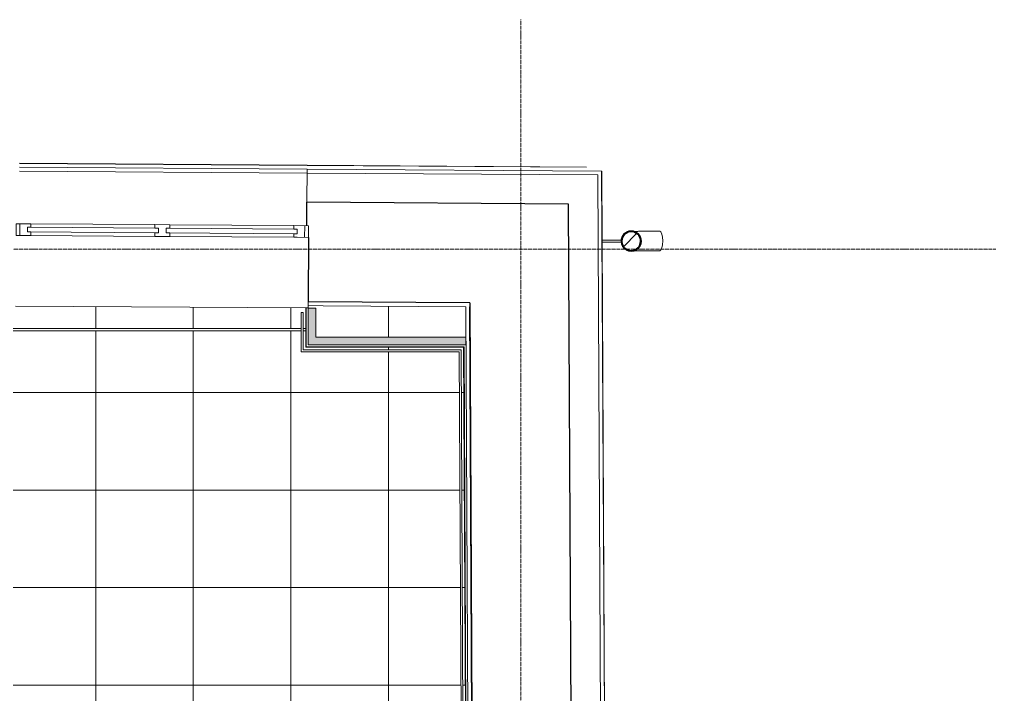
# Model space of a CAD drawing. Header units: millimetres. Extents: x -12447 to 83753, y -46415 to 46712.
# Drawn here: x 428 to 5403, y 40761 to 44223 of the extents above; entities that cross this region are included whole.
import ezdxf

# ---------------------------------------------------------------- set-up
doc = ezdxf.new("R2010")
doc.units = ezdxf.units.MM
doc.linetypes.add('ADSK_Линия сетки', pattern=[25, 20, -2.5, 0, -2.5])
for name, color, linetype, lineweight in [('_ Окна', 7, 'Continuous', 9), ('Обобщенные модели', 7, 'Continuous', 18), ('Окна', 7, 'Continuous', 9), ('Оси', 7, 'Continuous', 9), ('Перекрытие штриховка', 7, 'Continuous', 18), ('Стены внутренние', 7, 'Continuous', 18), ('Стены наружные', 7, 'Continuous', 18), ('Стены несущие', 7, 'Continuous', 30), ('Стены отделка', 7, 'Continuous', 30), ('Стены штриховка', 7, 'Continuous', 9)]:
    doc.layers.add(name, color=color, linetype=linetype, lineweight=lineweight)

# ---------------------------------------------------------------- blocks, each defined once
blk = doc.blocks.new('Водосток - Тип 1 _карниз больше 490мм_-5145492-План полов 1-го этажа')
at = {"layer": 'Обобщенные модели', "lineweight": 9}
h = blk.add_hatch(dxfattribs=at)
h.set_pattern_fill('FP_15', color=256, style=0, pattern_type=2)
h.set_pattern_definition([(134.709, (43192.47, -3623.99), (-106.60335, -105.52595), [])])
h.paths.add_polyline_path([(175, 160), (173.3, 172.9), (168.3, 185), (160.4, 195.4), (146.5, 204.7), (137.9, 208.3), (125, 210), (112.1, 208.3), (100, 203.3), (89.6, 195.4), (81.7, 185), (76.7, 172.9), (75.5, 156.2), (76.7, 147.1), (81.7, 135), (89.6, 124.6), (103.5, 115.3), (112.1, 111.7), (125.7, 110.1), (141.5, 113.2), (150, 116.7), (160.4, 124.6), (168.3, 135), (173.3, 147.1)])
at = {"layer": 'Обобщенные модели'}
for p, q in [((75, 306.2), (75, 263.6)), ((175, 263.6), (175, 306.2)), ((120, 109.1), (120, 10.9)), ((130, 10.9), (130, 109.1))]:
    blk.add_line(p, q, dxfattribs=at)
at = {"layer": 'Обобщенные модели', "flags": 128}
for points in [[(75, 173), (75, 174.3), (75, 177), (75, 179.8), (75, 182.9), (75, 186.2), (75, 189.7), (75, 193.4), (75, 197.2), (75, 201.3), (75, 205.5), (75, 209.9), (75, 214.4), (75, 219.1), (75, 224), (75, 229), (75, 234.1), (75, 239.3), (75, 244.6), (75, 250.1), (75, 255.6), (75, 261.3), (75, 263.6)], [(175, 263.6), (175, 258), (175, 252.4), (175, 246.9), (175, 241.5), (175, 236.2), (175, 231.1), (175, 226), (175, 221.1), (175, 216.4), (175, 211.8), (175, 207.3), (175, 203), (175, 198.9), (175, 194.9), (175, 191.2), (175, 187.6), (175, 184.3), (175, 181.1), (175, 178.1), (175, 175.4), (175, 173)]]:
    blk.add_lwpolyline(points, dxfattribs=at)
at = {"layer": 'Обобщенные модели'}
for radius, start, end in [(52, 90, 270), (50, 113.3059, 115.7143), (52, 270, 90), (50, 64.2857, 66.6941), (50, 167.1429, 168.9964), (50, 191.0036, 192.8571), (50, 139.417, 143.7992), (50, 36.2008, 40.583), (50, 11.0036, 12.8571), (50, 347.1429, 348.9964), (50, 216.2008, 220.583), (50, 244.2857, 246.6941), (50, 293.3059, 295.7143), (50, 319.417, 323.7867)]:
    blk.add_arc((125, 160), radius, start, end, dxfattribs=at)
at = {"layer": 'Обобщенные модели', "lineweight": 40}
for start, end in [(90, 270), (270, 90)]:
    blk.add_arc((125, 160), 50, start, end, dxfattribs=at)
at = {"layer": 'Обобщенные модели'}
for start_param, end_param in [(4.712389, 6.283185), (3.141593, 4.712389)]:
    blk.add_ellipse((125, 306.2), major_axis=(-50, 0), ratio=0.309017, start_param=start_param, end_param=end_param, dxfattribs=at)
blk = doc.blocks.new('окна_rehau_двупольное_2_фрамуги - 1460х2440 _нов_-2129136-План полов 1-го этажа')
at = {"layer": '_ Окна', "lineweight": 18}
for p, q in [((-674, 135), (-750, 135)), ((-750, 135), (-750, 75)), ((-692, 93), (-692, 117)), ((-692, 117), (-674, 117)), ((-674, 117), (-674, 135)), ((38, 135), (-38, 135)), ((-38, 135), (-38, 117)), ((-38, 117), (-20, 117)), ((-20, 117), (-20, 93)), ((20, 93), (20, 117)), ((20, 117), (38, 117)), ((38, 117), (38, 135)), ((674, 135), (674, 117)), ((750, 135), (674, 135)), ((674, 117), (692, 117)), ((692, 117), (692, 93)), ((750, 75), (750, 135)), ((-750, 75), (-692, 75)), ((-692, 93), (-674, 93)), ((-674, 75), (-692, 75)), ((-674, 93), (-674, 75)), ((-38, 93), (-38, 75)), ((-20, 93), (-38, 93)), ((-20, 75), (-38, 75)), ((-20, 75), (20, 75)), ((20, 93), (38, 93)), ((38, 75), (20, 75)), ((38, 93), (38, 75)), ((674, 93), (674, 75)), ((692, 93), (674, 93)), ((692, 75), (674, 75)), ((692, 75), (750, 75))]:
    blk.add_line(p, q, dxfattribs=at)
at = {"layer": '_ Окна'}
for p, q in [((-730, 75), (-730, 135)), ((-674, 117), (-38, 117)), ((38, 117), (674, 117)), ((730, 75), (730, 135)), ((-692, 93), (-20, 93)), ((20, 93), (692, 93))]:
    blk.add_line(p, q, dxfattribs=at)
at = {"layer": 'Окна'}
for p, q in [((-674, 135), (-38, 135)), ((38, 135), (674, 135)), ((-38, 75), (-674, 75)), ((674, 75), (38, 75))]:
    blk.add_line(p, q, dxfattribs=at)

msp = doc.modelspace()

# ---------------------------------------------------------------- hatches: boundary and pattern name
at = {"layer": 'Перекрытие штриховка', "lineweight": 9, "true_color": 0x787878}
h = msp.add_hatch(dxfattribs=at)
h.set_pattern_fill('FP_57', color=8, style=0, pattern_type=2)
h.set_pattern_definition([(0, (-180.75, 40309.2), (0, 500), []), (90, (-180.75, 40309.2), (-500, 3e-14), [])])
h.paths.add_polyline_path([(-5364.717, 36919.903), (-5362.717, 36917.896), (-5362.717, 36919.896)])
h.paths.add_polyline_path([(1857.084, 36484.329), (1857.084, 36493.329), (1842.114, 36493.378), (1842.114, 36545.378), (1832.283, 36545.411), (1832.313, 36554.411), (1927.312, 36554.1), (1928.461, 36896.099), (2392.894, 36894.583), (2392.894, 36904.583), (1928.461, 36906.099), (1928.494, 36916.099), (2392.894, 36914.583), (2392.894, 37297.694), (2709.45, 37297.694), (2682.861, 42518.678), (1872.837, 42518.678), (1872.837, 42625.628), (-2537.923, 42625.628), (-2537.923, 42526.577), (-4100.619, 42526.577), (-4100.619, 42625.628), (-6312.788, 42625.628), (-6312.788, 36942.997), (-5387.717, 36939.978), (-5387.717, 37076.01), (-4877.717, 37076.01), (-4877.717, 36938.313), (408.502, 36921.06), (408.43, 36911.06), (-4887.717, 36928.346), (-4887.717, 37066.01), (-5377.717, 37066.01), (-5377.717, 36929.945), (-6312.788, 36932.997), (-6312.788, 36922.997), (-5364.717, 36920.997), (-5364.717, 37051.01), (-5362.717, 37051.01), (-5362.717, 37053.01), (-4902.717, 37053.01), (-4902.717, 37051.01), (-4900.717, 37051.01), (-4900.717, 36918.388), (408.437, 36901.06), (408.332, 36559.058), (502.32, 36558.752), (502.29, 36549.752), (492.291, 36549.752), (492.121, 36497.785), (477.121, 36497.785), (477.121, 36488.834), (492.484, 36488.783), (494.396, 36492.071), (500.091, 36488.758), (504.031, 36488.746), (529.97, 36531.536), (537.831, 36526.963), (542.356, 36534.743), (622.091, 36488.36), (1712.085, 36484.803), (1792.12, 36530.663), (1796.595, 36522.855), (1805.831, 36526.85), (1831.124, 36484.414), (1834.084, 36484.404), (1839.801, 36487.68), (1842.283, 36484.378), (1844.275, 36484.371)])
h.paths.add_polyline_path([(2475.894, 36882.312), (2475.894, 36882.694), (2427.894, 36882.468)])
h.paths.add_polyline_path([(2415.894, 36894.508), (2415.894, 36904.508), (2402.894, 36904.501), (2402.894, 36894.55)])
h.paths.add_polyline_path([(2417.894, 36892.501), (2415.894, 36894.508), (2415.894, 36892.508)])
h.paths.add_polyline_path([(2415.894, 36914.508), (2415.894, 37272.694), (2417.894, 37272.694), (2417.894, 37274.694), (2709.567, 37274.694), (2709.45, 37287.694), (2402.894, 37287.694), (2402.894, 36914.55)])
h.paths.add_polyline_path([(-4900.717, 36916.388), (-4900.717, 36918.388), (-4902.717, 36916.395)])
h.paths.add_polyline_path([(-6335.788, 36923.072), (-6322.788, 36923.112), (-6322.788, 36933.03), (-6335.788, 36933.072), (-6335.788, 36923.079)])
h.paths.add_polyline_path([(-6337.788, 36921.079), (-6335.788, 36923.072), (-6337.788, 36923.03), (-6337.788, 36921.112)])
h.paths.add_polyline_path([(-6322.788, 36943.03), (-6322.788, 42625.628), (-6335.788, 42625.628), (-6335.788, 36943.073)])
h.paths.add_polyline_path([(2705.796, 42541.678), (2707.735, 42543.678), (2705.785, 42543.678)])
h.paths.add_polyline_path([(2732.567, 37274.694), (2705.785, 42541.678), (1897.837, 42541.678), (1897.837, 42543.678), (1895.837, 42543.678), (1895.837, 42625.628), (1882.837, 42625.628), (1882.837, 42528.678), (2692.861, 42528.678), (2719.577, 37274.696)])
h.paths.add_polyline_path([(2734.577, 37272.694), (2732.567, 37274.694), (2732.628, 37272.694)])
h.paths.add_polyline_path([(-3650.718, 42536.577), (-2547.923, 42536.577), (-2547.923, 42625.628), (-2560.923, 42625.628), (-2560.923, 42551.577), (-2562.923, 42551.577), (-2562.923, 42549.577), (-4075.619, 42549.577), (-4075.619, 42551.577), (-4077.619, 42551.577), (-4077.619, 42625.628), (-4090.619, 42625.628), (-4090.619, 42536.577), (-4025.619, 42536.577)])
h.paths.add_polyline_path([(2717.735, 42553.678), (2716.737, 42749.939), (1907.837, 42754.849), (1908.256, 42743.103), (1947.837, 42743.103), (1947.837, 42593.678), (2717.034, 42593.678), (2717.034, 42553.678)])
h.paths.add_polyline_path([(-2612.923, 42601.934), (-2612.923, 42625.628), (-4025.619, 42625.628), (-4025.619, 42601.934), (-2814.581, 42601.934)])
h.paths.add_polyline_path([(-6335.788, 42798.736), (-6337.788, 42800.749), (-6337.788, 42798.749)])
h.paths.add_polyline_path([(-6148.062, 42637.628), (-4100.619, 42637.628), (-4100.619, 42735.723), (-4090.619, 42735.555), (-4090.619, 42637.628), (-4077.619, 42637.628), (-4077.619, 42735.569), (-4066.615, 42735.495), (-4066.615, 42795.496), (-4077.619, 42795.494), (-4077.619, 42783.57), (-6335.788, 42798.736), (-6335.788, 42637.628), (-6322.788, 42637.628), (-6322.788, 42785.648), (-4100.619, 42770.724), (-4100.619, 42760.724), (-6312.788, 42775.581), (-6312.788, 42637.628), (-6159.131, 42637.628)])
h.paths.add_polyline_path([(-1024.143, 42637.628), (1872.837, 42637.628), (1872.837, 42720.606), (1882.837, 42720.539), (1882.837, 42637.628), (1895.837, 42637.628), (1895.837, 42743.452), (-2560.923, 42773.384), (-2560.923, 42637.628), (-2547.923, 42637.628), (-2547.923, 42750.296), (-2537.923, 42750.229), (-2537.923, 42637.628), (-1071.55, 42637.628)])
h.paths.add_polyline_path([(-4025.619, 42637.628), (-2612.923, 42637.628), (-2612.923, 42784.905), (-2572.923, 42785.465), (-4065.619, 42795.48), (-4065.619, 42784.905), (-4025.619, 42784.905)])
h.paths.add_polyline_path([(407.92, 42730.445), (-1071.919, 42740.383), (-1071.55, 42750.383), (407.987, 42740.444)])
h.paths.add_polyline_path([(-2571.731, 42773.456), (-2571.731, 42775.456), (-2572.923, 42775.456), (-2572.923, 42773.464)])
at = {"layer": 'Стены внутренние'}
for points in [[(1908.256, 42593.678), (1947.837, 42593.678), (1947.837, 42743.103), (1907.837, 42743.103), (1907.837, 42593.678)], [(2717.034, 42553.678), (2716.737, 42593.678), (1907.837, 42593.678), (1908.256, 42553.678), (2716.737, 42553.678)]]:
    msp.add_hatch(color=256, dxfattribs=at).paths.add_polyline_path(points)

# ---------------------------------------------------------------- linework, layer by layer
at = {"layer": 'Оси', "linetype": 'ADSK_Линия сетки'}
for p, q in [((2999.565, -6380.761), (2999.565, 44222.998)), ((-11646.57, 43045), (56004.853, 43045))]:
    msp.add_line(p, q, dxfattribs=at)
at = {"layer": 'Стены внутренние'}
for p, q in [((1908.121, 42755.37), (1907.837, 42755.372)), ((-2537.923, 42637.628), (1872.837, 42637.628)), ((1882.837, 42637.628), (1895.837, 42637.628)), ((1872.837, 42625.628), (-2537.923, 42625.628)), ((1895.837, 42625.628), (1882.837, 42625.628))]:
    msp.add_line(p, q, dxfattribs=at)
at = {"layer": 'Стены наружные'}
for p, q in [((1902.62, 43474.423), (427.603, 43484.329)), ((427.61, 43485.329), (1902.627, 43475.423)), ((1902.688, 43435.422), (427.722, 43445.328)), ((427.856, 43465.327), (1902.823, 43455.421)), ((1895.837, 42743.452), (408.075, 42753.444)), ((1907.837, 42743.372), (1907.837, 42755.372))]:
    msp.add_line(p, q, dxfattribs=at)
at = {"layer": 'Стены несущие'}
for p, q in [((1900.875, 43165.428), (1901.681, 43285.425)), ((3244.068, 43276.41), (1901.681, 43285.425)), ((3283.455, 35527.543), (3244.068, 43276.41)), ((1910.472, 43105.362), (1908.256, 42775.37)), ((2736.636, 42769.806), (1908.256, 42775.37)), ((2736.636, 42769.806), (2766.668, 36861.363)), ((2766.668, 36861.351), (2736.738, 42749.805))]:
    msp.add_line(p, q, dxfattribs=at)
at = {"layer": 'Стены отделка', "lineweight": 9}
for p, q in [((1901.681, 43285.425), (1902.823, 43455.421)), ((1902.62, 43474.423), (1902.627, 43475.423)), ((3336.477, 43464.793), (1902.62, 43474.423)), ((3336.484, 43465.793), (1902.627, 43475.423)), ((3393.313, 43425.411), (1902.688, 43435.422)), ((1902.823, 43455.421), (3413.212, 43445.278)), ((3336.477, 43464.793), (3336.484, 43465.793)), ((3453.452, 35528.407), (3413.212, 43445.278)), ((3413.212, 43445.139), (3414.212, 43445.145)), ((3453.448, 35529.245), (3413.212, 43445.139)), ((3454.448, 35529.25), (3414.212, 43445.145)), ((1895.837, 42543.678), (1895.837, 42743.452)), ((1895.837, 42743.452), (1907.837, 42743.372)), ((1907.837, 42743.372), (1907.837, 42553.678)), ((1907.837, 42743.103), (1947.837, 42743.103)), ((1908.256, 42775.37), (1908.121, 42755.37)), ((1908.121, 42755.37), (1985.655, 42754.849)), ((1908.256, 42775.37), (1908.256, 42775.37)), ((1947.837, 42593.678), (1947.837, 42743.103)), ((1985.655, 42754.849), (2716.737, 42749.939)), ((2746.669, 36861.249), (2716.737, 42749.939)), ((2736.636, 42769.806), (2736.738, 42749.805)), ((1872.837, 42518.678), (1872.837, 42720.606)), ((1872.837, 42720.606), (1882.837, 42720.539)), ((1882.837, 42720.539), (1882.837, 42528.678)), ((1947.837, 42593.678), (2717.034, 42593.678)), ((2717.034, 42553.678), (2717.034, 42593.678)), ((2705.796, 42541.678), (1897.837, 42541.678)), ((1907.837, 42553.678), (2717.735, 42553.678)), ((2732.567, 37274.694), (2705.796, 42541.678)), ((2682.912, 42518.678), (1872.837, 42518.678)), ((1882.837, 42528.678), (2692.861, 42528.678)), ((2709.45, 37297.694), (2682.912, 42518.678)), ((2692.861, 42528.678), (2719.567, 37274.694))]:
    msp.add_line(p, q, dxfattribs=at)
at = {"layer": 'Стены штриховка'}
for p, q in [((3433.453, 35528.306), (3393.313, 43425.411)), ((1897.837, 42541.678), (1897.837, 42743.439)), ((1895.837, 42543.678), (2707.785, 42543.678)), ((1895.837, 42543.678), (1895.837, 42541.678)), ((1895.837, 42541.678), (1897.837, 42541.678)), ((2707.785, 42543.678), (2734.577, 37272.694))]:
    msp.add_line(p, q, dxfattribs=at)

# ---------------------------------------------------------------- block references
at = {"layer": 'Обобщенные модели', "rotation": 270.2912255442424}
msp.add_blockref('Водосток - Тип 1 _карниз больше 490мм_-5145492-План полов 1-го этажа', (3404.406, 43210.329), dxfattribs=at)
at = {"layer": 'Окна', "rotation": 359.6152078770644}
msp.add_blockref('окна_rehau_двупольное_2_фрамуги - 1460х2440 _нов_-2129136-План полов 1-го этажа', (1159.985, 43035.401), dxfattribs=at)

doc.saveas('drawing.dxf')
